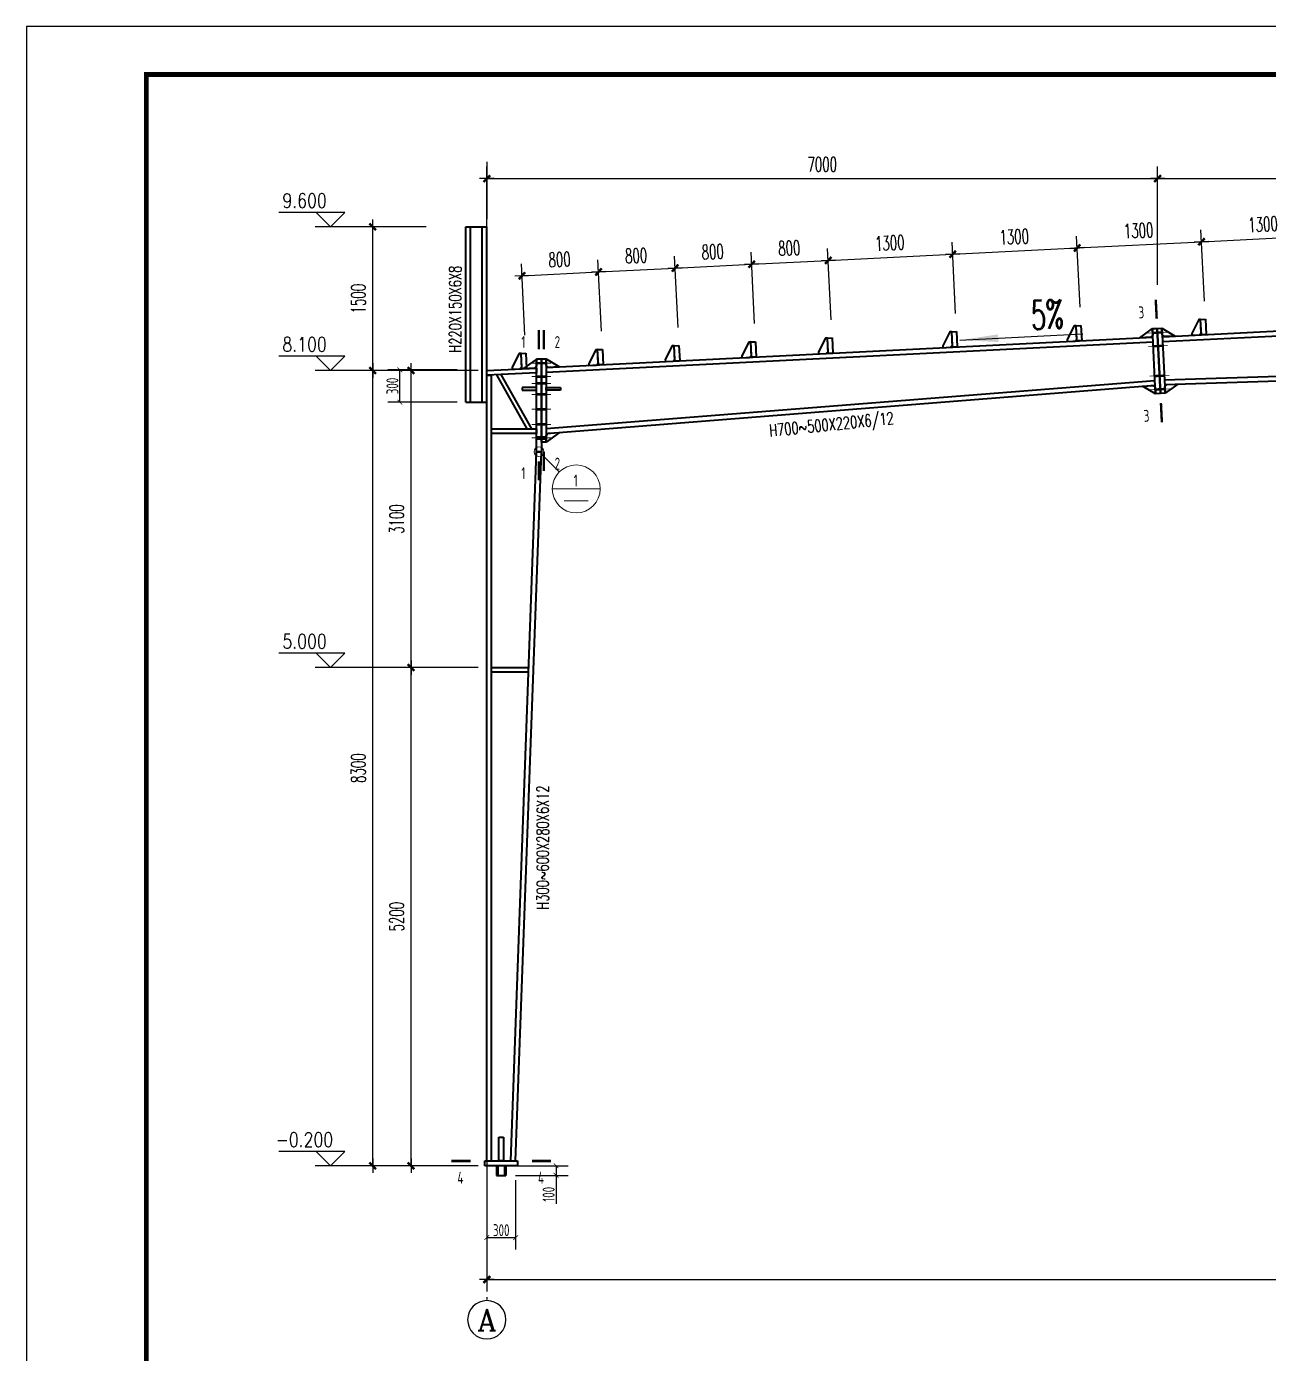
# Model space of a CAD drawing. Extents: x -307088 to 5640332, y -3541089 to -2181377.
# Drawn here: x 5479576 to 5505496, y -3157786 to -3130089 of the extents above; entities that cross this region are included whole.
import ezdxf
from ezdxf.enums import TextEntityAlignment as Align

# ---------------------------------------------------------------- set-up
doc = ezdxf.new("R2010")
doc.units = 0
doc.header["$LTSCALE"] = 100
doc.header["$MEASUREMENT"] = 0
doc.linetypes.add('2', pattern=[1850, 1200, -300, 50, -300])
doc.layers.get('0').update_dxf_attribs({"linetype": 'CONTINUOUS'})
doc.layers.get('DEFPOINTS').update_dxf_attribs({"linetype": 'CONTINUOUS'})
for name, color, linetype in [('10', 7, 'CONTINUOUS'), ('114', 2, 'CONTINUOUS'), ('116', 1, 'CONTINUOUS'), ('12', 2, 'CONTINUOUS'), ('14', 2, 'CONTINUOUS'), ('AXIS', 3, 'CONTINUOUS'), ('AXIS_TEXT', 7, 'CONTINUOUS'), ('PUB_DIM', 3, 'CONTINUOUS'), ('PUB_TITLE', 4, 'CONTINUOUS'), ('墙线__粗线', 7, 'CONTINUOUS'), ('尺寸标注', 253, 'CONTINUOUS'), ('索引符号标注', 253, 'CONTINUOUS'), ('轴线__点划线', 253, '2')]:
    doc.layers.add(name, color=color, linetype=linetype)
doc.styles.add('COMPLEX', font='COMPLEX')
doc.styles.add('DIM_FONT', font='SIMPLEX.shx', dxfattribs={"width": 0.6, "bigfont": 'hztxt.shx'})
doc.styles.add('FromPkpm', font='Pkpmeng', dxfattribs={"width": 0.7, "bigfont": 'hztxt'})
doc.dimstyles.new('DIMN', dxfattribs={"dimtxt": 300, "dimasz": 1, "dimexe": 250, "dimexo": 300, "dimgap": 150, "dimtad": 1, "dimdec": 0, "dimzin": 0, "dimdsep": 46, "dimtxsty": 'DIM_FONT', "dimblk": '_DIMX', "dimcen": 0, "dimdle": 100, "dimclrt": 7, "dimadec": 0, "dimazin": 0, "dimtfac": 1, "dimtdec": 0, "dimtix": 1, "dimtmove": 2, "dimatfit": 3, "dimldrblk": '_DIMX', "dimfxl": 1, "dimtolj": 1, "dimtzin": 0, "dimarcsym": 0})
doc.dimstyles.new('Pkpm_1.00', dxfattribs={"dimtxt": 250, "dimasz": 100, "dimexe": 250, "dimexo": 0.0625, "dimgap": 30, "dimtad": 1, "dimdec": 0, "dimrnd": 5, "dimzin": 0, "dimdsep": 46, "dimtxsty": 'FromPkpm', "dimblk1": 'ARCHTICK', "dimblk2": 'ARCHTICK', "dimsah": 1, "dimcen": 0.09, "dimadec": 0, "dimazin": 0, "dimtfac": 1, "dimtdec": 0, "dimtix": 1, "dimtmove": 2, "dimatfit": 1, "dimfxl": 1, "dimtolj": 1, "dimtzin": 0, "dimarcsym": 0})

# ---------------------------------------------------------------- blocks, each defined once
blk = doc.blocks.new('_ARCHTICK')
at = {"color": 0, "linetype": 'ByBlock', "const_width": 0.15}
blk.add_lwpolyline([(-0.5, -0.5), (0.5, 0.5)], dxfattribs=at)
blk = doc.blocks.new('*D39')
at = {"layer": 'DEFPOINTS', "color": 0, "linetype": 'Continuous', "transparency": 16777216}
for p in [(5489183, -3153868), (5489783, -3153868), (5489783, -3155368)]:
    blk.add_point(p, dxfattribs=at)
at = {"layer": '尺寸标注', "color": 0, "linetype": 'Continuous', "lineweight": -2, "transparency": 16777216}
for p, q in [((5489183, -3154168), (5489183, -3155618)), ((5489783, -3154168), (5489783, -3155618)), ((5489183, -3155368), (5489783, -3155368))]:
    blk.add_line(p, q, dxfattribs=at)
at = {"layer": '尺寸标注', "color": 0, "linetype": 'Continuous', "lineweight": -2, "transparency": 16777216, "xscale": 100, "yscale": 100, "zscale": 100, "rotation": 180}
blk.add_blockref('_ARCHTICK', (5489183, -3155368), dxfattribs=at)
at = {"layer": '尺寸标注', "color": 0, "linetype": 'Continuous', "lineweight": -2, "transparency": 16777216, "xscale": 100, "yscale": 100, "zscale": 100}
blk.add_blockref('_ARCHTICK', (5489783, -3155368), dxfattribs=at)
at = {"layer": '尺寸标注', "color": 0, "linetype": 'Continuous', "lineweight": 18, "transparency": 16777216, "insert": (5489483, -3155213), "char_height": 250, "attachment_point": 5, "style": 'FromPkpm'}
blk.add_mtext('\\A1;300', dxfattribs=at)
blk = doc.blocks.new('*D35')
at = {"layer": 'DEFPOINTS', "color": 0, "linetype": 'Continuous', "transparency": 16777216}
for p in [(5489583, -3153868), (5489583, -3154068), (5490628, -3153868)]:
    blk.add_point(p, dxfattribs=at)
at = {"layer": '尺寸标注', "color": 0, "linetype": 'Continuous', "lineweight": -2, "transparency": 16777216}
for p, q in [((5489783, -3153868), (5490878, -3153868)), ((5489783, -3154068), (5490878, -3154068)), ((5490628, -3153868), (5490628, -3154068)), ((5490628, -3154068), (5490628, -3154662))]:
    blk.add_line(p, q, dxfattribs=at)
at = {"layer": '尺寸标注', "color": 0, "linetype": 'Continuous', "lineweight": -2, "transparency": 16777216, "xscale": 100, "yscale": 100, "zscale": 100}
for p, rotation in [((5490628, -3153868), 90), ((5490628, -3154068), 270)]:
    blk.add_blockref('_ARCHTICK', p, dxfattribs=dict(at, rotation=rotation))
at = {"layer": '尺寸标注', "color": 0, "linetype": 'Continuous', "lineweight": 18, "transparency": 16777216, "insert": (5490473, -3154464), "char_height": 250, "attachment_point": 5, "rotation": 90, "style": 'FromPkpm'}
blk.add_mtext('\\A1;100', dxfattribs=at)
blk = doc.blocks.new('*D37')
at = {"layer": 'DEFPOINTS', "color": 0, "linetype": 'Continuous', "transparency": 16777216}
for p in [(5487367, -3137253), (5490167, -3137253), (5490167, -3137930)]:
    blk.add_point(p, dxfattribs=at)
at = {"layer": '尺寸标注', "color": 0, "linetype": 'Continuous', "lineweight": -2, "transparency": 16777216}
for p, q in [((5488567, -3137253), (5487117, -3137253)), ((5487367, -3137930), (5487367, -3137253)), ((5488567, -3137930), (5487117, -3137930))]:
    blk.add_line(p, q, dxfattribs=at)
at = {"layer": '尺寸标注', "color": 0, "linetype": 'Continuous', "lineweight": -2, "transparency": 16777216, "xscale": 100, "yscale": 100, "zscale": 100}
for p, rotation in [((5487367, -3137253), 90), ((5487367, -3137930), 270)]:
    blk.add_blockref('_ARCHTICK', p, dxfattribs=dict(at, rotation=rotation))
at = {"layer": '尺寸标注', "color": 0, "linetype": 'Continuous', "lineweight": 18, "transparency": 16777216, "insert": (5487212, -3137592), "char_height": 250, "attachment_point": 5, "rotation": 90, "style": 'FromPkpm'}
blk.add_mtext('\\A1;300', dxfattribs=at)
blk = doc.blocks.new('_DIMX')
blk.add_line((-150, 0), (150, 0))
at = {"const_width": 50}
blk.add_lwpolyline([(-70, -70), (70, 70)], dxfattribs=at)
blk = doc.blocks.new('_AXISO')
blk.add_circle((0, 0), 0.5)
at = {"layer": 'AXIS_TEXT', "style": 'COMPLEX', "width": 1.041667}
blk.add_attdef('A', text='', height=0.56, dxfattribs=at).set_placement((-0.25, -0.28), (0.25, -0.28), align=Align.FIT)
blk = doc.blocks.new('_ARROW')
blk.add_solid([(0, 0), (-1, 0.1), (-1, -0.1)])

msp = doc.modelspace()

# ---------------------------------------------------------------- linework, layer by layer
at = {"color": 3, "lineweight": 35, "ltscale": 100}
for p, q in [((5488742.9, -3137929.6), (5488742.9, -3134268.5)), ((5488742.9, -3134268.5), (5488842.9, -3134268.5)), ((5488742.9, -3134268.5), (5489182.9, -3134268.5)), ((5488842.9, -3137929.6), (5488842.9, -3134268.5)), ((5489082.9, -3137929.6), (5489082.9, -3134268.5)), ((5489082.9, -3134268.5), (5489182.9, -3134268.5)), ((5489182.9, -3137929.6), (5489182.9, -3134268.5)), ((5503282.8, -3136563.5), (5514582.9, -3135998.5)), ((5503287.8, -3136663.4), (5514582.9, -3136098.6)), ((5490421.1, -3137206.6), (5503083, -3136573.5)), ((5490421.1, -3137306.7), (5503088, -3136673.4)), ((5503327.8, -3137464.1), (5514582.9, -3137098.9)), ((5503332.8, -3137564), (5514582.9, -3137198.9)), ((5489182.9, -3137368.6), (5489282.9, -3137363.6)), ((5489182.9, -3153768.5), (5489182.9, -3137368.6)), ((5489282.9, -3153768.5), (5489282.9, -3137363.6)), ((5490421.1, -3138482.6), (5503128.1, -3137475.2)), ((5490421.1, -3138582.9), (5503133.1, -3137575.2)), ((5488742.9, -3137929.6), (5489182.9, -3137929.6)), ((5489682.8, -3153768.5), (5490221.1, -3138962.9)), ((5489782.9, -3153768.5), (5490321.2, -3138962.9)), ((5490221.1, -3138962.9), (5490321.2, -3138962.9))]:
    msp.add_line(p, q, dxfattribs=at)
at = {"layer": '10', "lineweight": 35, "ltscale": 100, "const_width": 50}
for points in [[(5503144, -3135789.5), (5503163.9, -3136189)], [(5490271.1, -3136424.7), (5490271.1, -3136824.7)], [(5490371.1, -3136424.7), (5490371.1, -3136824.7)], [(5503271.9, -3138349.2), (5503252, -3137949.7)], [(5490271.1, -3139562.9), (5490271.1, -3139162.9)], [(5490371.1, -3139362.9), (5490371.1, -3138962.9)], [(5488442.9, -3153768.5), (5488842.9, -3153768.5)], [(5490522.9, -3153768.5), (5490122.9, -3153768.5)]]:
    msp.add_lwpolyline(points, dxfattribs=at)
at = {"layer": '114', "lineweight": 18, "ltscale": 100}
for p, q in [((5502978.7, -3136488.6), (5503378.2, -3136468.6)), ((5502992.7, -3136768.2), (5503392.2, -3136748.3)), ((5490121.1, -3137116.6), (5490521.1, -3137116.6)), ((5490121.1, -3137396.7), (5490521.1, -3137396.7)), ((5503023.8, -3137390.3), (5503423.3, -3137370.4)), ((5490121.1, -3137536.7), (5490521.1, -3137536.7)), ((5490121.1, -3137766.7), (5490521.1, -3137766.7)), ((5503037.7, -3137670), (5503437.2, -3137650.1)), ((5490121.1, -3138078.7), (5490521.1, -3138078.7)), ((5490121.1, -3138392.6), (5490521.1, -3138392.6)), ((5490121.1, -3138672.9), (5490521.1, -3138672.9))]:
    msp.add_line(p, q, dxfattribs=at)
at = {"layer": '114', "color": 1, "lineweight": 70, "ltscale": 100}
msp.add_line((5490221.1, -3138672.9), (5490421.1, -3138672.9), dxfattribs=at)
at = {"layer": '114', "color": 1, "lineweight": 70, "ltscale": 100, "const_width": 50}
for points in [[(5503078.5, -3136483.6), (5503278.3, -3136473.6)], [(5503092.5, -3136763.3), (5503292.3, -3136753.3)], [(5490221.1, -3137116.6), (5490421.1, -3137116.6)], [(5490221.1, -3137396.7), (5490421.1, -3137396.7)], [(5503123.6, -3137385.3), (5503323.4, -3137375.4)], [(5490221.1, -3137536.7), (5490421.1, -3137536.7)], [(5490221.1, -3137766.7), (5490421.1, -3137766.7)], [(5503137.6, -3137665), (5503337.4, -3137655.1)], [(5490221.1, -3138078.7), (5490421.1, -3138078.7)], [(5490221.1, -3138392.6), (5490421.1, -3138392.6)]]:
    msp.add_lwpolyline(points, dxfattribs=at)
at = {"layer": '116', "lineweight": 35, "ltscale": 100}
for p, q in [((5489382.9, -3153868.5), (5489382.9, -3154068.5)), ((5489382.9, -3154068.5), (5489582.9, -3154068.5)), ((5489412.9, -3153868.5), (5489412.9, -3154068.5)), ((5489552.9, -3153868.5), (5489552.9, -3154068.5)), ((5489582.9, -3153868.5), (5489582.9, -3154068.5))]:
    msp.add_line(p, q, dxfattribs=at)
at = {"layer": '12', "lineweight": 35, "ltscale": 100}
for p, q in [((5501483.3, -3136333.1), (5501583.1, -3136328.1)), ((5501499.3, -3136652.7), (5501483.3, -3136333.1)), ((5501583.1, -3136328.1), (5501599.1, -3136647.7)), ((5504080, -3136203.2), (5504179.9, -3136198.2)), ((5504096, -3136522.8), (5504080, -3136203.2)), ((5504179.9, -3136198.2), (5504195.9, -3136517.8)), ((5494691.8, -3136672.6), (5494791.6, -3136667.7)), ((5494707.7, -3136992.2), (5494691.8, -3136672.6)), ((5494791.6, -3136667.7), (5494807.6, -3136987.3)), ((5496289.8, -3136592.7), (5496389.6, -3136587.8)), ((5496305.7, -3136912.3), (5496289.8, -3136592.7)), ((5496389.6, -3136587.8), (5496405.6, -3136907.4)), ((5498886.5, -3136462.9), (5498986.4, -3136457.9)), ((5498902.5, -3136782.5), (5498886.5, -3136462.9)), ((5498986.4, -3136457.9), (5499002.4, -3136777.5)), ((5501599.1, -3136647.7), (5501499.3, -3136652.7)), ((5504195.9, -3136517.8), (5504096, -3136522.8)), ((5489897.7, -3136912.4), (5489997.6, -3136907.4)), ((5489913.7, -3137232), (5489897.7, -3136912.4)), ((5489997.6, -3136907.4), (5490013.6, -3137227)), ((5491495.7, -3136832.4), (5491595.6, -3136827.5)), ((5491511.7, -3137152), (5491495.7, -3136832.4)), ((5491595.6, -3136827.5), (5491611.6, -3137147.1)), ((5493093.8, -3136752.5), (5493193.6, -3136747.6)), ((5493109.7, -3137072.1), (5493093.8, -3136752.5)), ((5493193.6, -3136747.6), (5493209.6, -3137067.2)), ((5496405.6, -3136907.4), (5496305.7, -3136912.3)), ((5499002.4, -3136777.5), (5498902.5, -3136782.5)), ((5490013.6, -3137227), (5489913.7, -3137232)), ((5491611.6, -3137147.1), (5491511.7, -3137152)), ((5493209.6, -3137067.2), (5493109.7, -3137072.1)), ((5494807.6, -3136987.3), (5494707.7, -3136992.2))]:
    msp.add_line(p, q, dxfattribs=at)
for points in [[(5501297.5, -3136622.7), (5501299.5, -3136662.7), (5501459.3, -3136654.7), (5501497.3, -3136612.7), (5501483.3, -3136333.1), (5501443.3, -3136335.1)], [(5503894.3, -3136492.9), (5503896.3, -3136532.8), (5504056.1, -3136524.8), (5504094, -3136482.9), (5504080, -3136203.2), (5504040.1, -3136205.2)], [(5494506, -3136962.3), (5494508, -3137002.2), (5494667.8, -3136994.2), (5494705.7, -3136952.3), (5494691.8, -3136672.6), (5494651.8, -3136674.6)], [(5496104, -3136882.4), (5496106, -3136922.3), (5496265.8, -3136914.3), (5496303.7, -3136872.4), (5496289.8, -3136592.7), (5496249.8, -3136594.7)], [(5498700.7, -3136752.6), (5498702.7, -3136792.5), (5498862.5, -3136784.5), (5498900.5, -3136742.6), (5498886.5, -3136462.9), (5498846.6, -3136464.9)], [(5489712, -3137202), (5489714, -3137241.9), (5489873.8, -3137234), (5489911.7, -3137192), (5489897.7, -3136912.4), (5489857.8, -3136914.4)], [(5491310, -3137122.1), (5491312, -3137162), (5491471.8, -3137154), (5491509.7, -3137112.1), (5491495.7, -3136832.4), (5491455.8, -3136834.4)], [(5492908, -3137042.2), (5492910, -3137082.1), (5493069.8, -3137074.1), (5493107.7, -3137032.2), (5493093.8, -3136752.5), (5493053.8, -3136754.5)]]:
    msp.add_lwpolyline(points, close=True, dxfattribs=at)
at = {"layer": '14', "lineweight": 35, "ltscale": 100}
for p, q in [((5502813.4, -3136587), (5503074.1, -3136393.7)), ((5503074.1, -3136393.7), (5503173.9, -3136388.7)), ((5503142.1, -3137754.9), (5503074.1, -3136393.7)), ((5503074.1, -3136393.7), (5503081, -3136533.5)), ((5503173.9, -3136388.7), (5503273.8, -3136383.7)), ((5503173.9, -3136388.7), (5503242, -3137749.9)), ((5503242, -3137749.9), (5503173.9, -3136388.7)), ((5503273.8, -3136383.7), (5503341.9, -3137744.9)), ((5503280.8, -3136523.6), (5503273.8, -3136383.7)), ((5503273.8, -3136383.7), (5503552.4, -3136550)), ((5503043.1, -3136575.5), (5502813.4, -3136587)), ((5503081, -3136533.5), (5503043.1, -3136575.5)), ((5503322.7, -3136561.5), (5503280.8, -3136523.6)), ((5503552.4, -3136550), (5503322.7, -3136561.5)), ((5489182.9, -3137268.5), (5490221.1, -3137216.6)), ((5489941.5, -3137230.6), (5490221.1, -3137036.6)), ((5490181.2, -3137218.6), (5489941.5, -3137230.6)), ((5490221.1, -3137176.6), (5490181.2, -3137218.6)), ((5490221.1, -3138962.9), (5490221.1, -3137024.7)), ((5490221.1, -3137024.7), (5490321.1, -3137024.7)), ((5490221.1, -3137036.6), (5490221.1, -3137176.6)), ((5490221.1, -3137216.6), (5490221.1, -3137316.7)), ((5490321.1, -3137024.7), (5490321.1, -3138962.9)), ((5490321.1, -3138762.9), (5490321.1, -3137024.7)), ((5490321.1, -3137024.7), (5490421.1, -3137024.7)), ((5490421.1, -3137024.7), (5490421.1, -3138762.9)), ((5490421.1, -3137166.6), (5490421.1, -3137026.6)), ((5490421.1, -3137026.6), (5490700.8, -3137192.6)), ((5490461.1, -3137204.6), (5490421.1, -3137166.6)), ((5490700.8, -3137192.6), (5490461.1, -3137204.6)), ((5489182.9, -3137368.6), (5489182.9, -3137268.5)), ((5490221.1, -3137316.7), (5489182.9, -3137368.6)), ((5489482.7, -3137353.6), (5489382.8, -3137358.6)), ((5489382.8, -3137358.6), (5490021.1, -3138482.8)), ((5490121.1, -3138482.8), (5489482.7, -3137353.6)), ((5490221.1, -3137626.7), (5489921.1, -3137626.7)), ((5489921.1, -3137626.7), (5489921.1, -3137676.7)), ((5489921.1, -3137676.7), (5490221.1, -3137676.7)), ((5490221.1, -3137676.7), (5490221.1, -3137626.7)), ((5490421.1, -3137626.7), (5490721.1, -3137626.7)), ((5490421.1, -3137676.7), (5490421.1, -3137626.7)), ((5490721.1, -3137676.7), (5490421.1, -3137676.7)), ((5490721.1, -3137626.7), (5490721.1, -3137676.7)), ((5502864, -3137596.5), (5503093.2, -3137578.3)), ((5503142.1, -3137754.9), (5502864, -3137596.5)), ((5503093.2, -3137578.3), (5503135.1, -3137615.1)), ((5503135.1, -3137615.1), (5503142.1, -3137754.9)), ((5503242, -3137749.9), (5503142.1, -3137754.9)), ((5503341.9, -3137744.9), (5503242, -3137749.9)), ((5503334.8, -3137604), (5503372.8, -3137562.7)), ((5503341.8, -3137743.8), (5503334.8, -3137604)), ((5503602.7, -3137555.2), (5503341.8, -3137743.8)), ((5503372.8, -3137562.7), (5503602.7, -3137555.2)), ((5489282.9, -3138482.8), (5490221.1, -3138482.8)), ((5489282.9, -3138582.8), (5489282.9, -3138482.8)), ((5490221.1, -3138582.8), (5489282.9, -3138582.8)), ((5490021.1, -3138482.8), (5490121.1, -3138482.8)), ((5490221.1, -3138482.8), (5490221.1, -3138582.8)), ((5490700.2, -3138560.8), (5490421.1, -3138762.9)), ((5490421.1, -3138622.9), (5490461, -3138579.8)), ((5490461, -3138579.8), (5490700.2, -3138560.8)), ((5490421.1, -3138762.9), (5490321.1, -3138762.9)), ((5490421.1, -3138762.9), (5490421.1, -3138622.9)), ((5490321.1, -3138962.9), (5490221.1, -3138962.9)), ((5489282.9, -3143468.5), (5490042.8, -3143468.5)), ((5490039.1, -3143568.5), (5489282.9, -3143568.5)), ((5489432.9, -3153768.5), (5489432.9, -3153268.5)), ((5489432.9, -3153268.5), (5489532.9, -3153268.5)), ((5489532.9, -3153268.5), (5489532.9, -3153768.5)), ((5489142.9, -3153868.5), (5489142.9, -3153768.5)), ((5489142.9, -3153768.5), (5489822.9, -3153768.5)), ((5489532.9, -3153768.5), (5489432.9, -3153768.5)), ((5489822.9, -3153768.5), (5489822.9, -3153868.5)), ((5489822.9, -3153868.5), (5489142.9, -3153868.5))]:
    msp.add_line(p, q, dxfattribs=at)
at = {"layer": 'PUB_DIM'}
for p, q in [((5485919.2, -3133968.5, 200), (5484839.2, -3133968.5, 200)), ((5485619.2, -3133968.5, 200), (5485919.2, -3134268.5, 200)), ((5486219.2, -3133968.5, 200), (5485619.2, -3133968.5, 200)), ((5485919.2, -3134268.5, 200), (5486219.2, -3133968.5, 200)), ((5486550.4, -3134268.5), (5485602.2, -3134268.5)), ((5485919.2, -3136968.5, 200), (5484839.2, -3136968.5, 200)), ((5485619.2, -3136968.5, 200), (5485919.2, -3137268.5, 200)), ((5486219.2, -3136968.5, 200), (5485619.2, -3136968.5, 200)), ((5485919.2, -3137268.5, 200), (5486219.2, -3136968.5, 200)), ((5486550.4, -3137268.5), (5485602.2, -3137268.5)), ((5485919.2, -3143168.5, 200), (5484839.2, -3143168.5, 200)), ((5485619.2, -3143168.5, 200), (5485919.2, -3143468.5, 200)), ((5486219.2, -3143168.5, 200), (5485619.2, -3143168.5, 200)), ((5485919.2, -3143468.5, 200), (5486219.2, -3143168.5, 200)), ((5487350.4, -3143468.5), (5485602.2, -3143468.5)), ((5485919.2, -3153568.5, 200), (5484839.2, -3153568.5, 200)), ((5485619.2, -3153568.5, 200), (5485919.2, -3153868.5, 200)), ((5486219.2, -3153568.5, 200), (5485619.2, -3153568.5, 200)), ((5485919.2, -3153868.5, 200), (5486219.2, -3153568.5, 200)), ((5486550.4, -3153868.5), (5485602.2, -3153868.5))]:
    msp.add_line(p, q, dxfattribs=at)
at = {"layer": 'PUB_DIM', "elevation": 4845}
msp.add_lwpolyline([(5499057.4, -3136634.1), (5501624.4, -3136506.6)], dxfattribs=at)
at = {"layer": 'PUB_TITLE'}
msp.add_lwpolyline([(5479576.3, -3172089.1), (5553876.3, -3172089.1), (5553876.3, -3130089.1), (5479576.3, -3130089.1)], close=True, dxfattribs=at)
at = {"layer": 'PUB_TITLE', "const_width": 100}
msp.add_lwpolyline([(5482076.3, -3171089.1), (5552876.3, -3171089.1), (5552876.3, -3131089.1), (5482076.3, -3131089.1)], close=True, dxfattribs=at)
at = {"layer": '墙线__粗线', "lineweight": 18, "ltscale": 100}
msp.add_circle((5490271.1, -3138962.9), 100, dxfattribs=at)
at = {"layer": '索引符号标注', "lineweight": 18, "ltscale": 100}
for p, q in [((5490341.8, -3139033.6), (5490695.4, -3139387.2)), ((5490548.9, -3139740.7), (5491548.9, -3139740.7)), ((5490798.9, -3139990.7), (5491298.9, -3139990.7))]:
    msp.add_line(p, q, dxfattribs=at)
msp.add_circle((5491048.9, -3139740.7), 500, dxfattribs=at)
at = {"layer": '轴线__点划线', "color": 1, "ltscale": 0.01}
msp.add_line((5489182.9, -3132910.2), (5489182.9, -3156682.9), dxfattribs=at)

# ---------------------------------------------------------------- block references
at = {"layer": 'AXIS', "ltscale": 50}
ref = msp.add_blockref('_AXISO', (5489182.9, -3157082.9), dxfattribs=dict(at, xscale=-800, yscale=800, zscale=800))
ref.add_attrib('A', 'A', dxfattribs={"layer": 'AXIS_TEXT', "height": 448, "style": 'COMPLEX', "width": 1.041667}).set_placement((5488982.9, -3157306.9), (5489382.9, -3157306.9), align=Align.FIT)
at = {"layer": 'PUB_DIM', "xscale": -799.9999999997858, "yscale": 800, "zscale": 800, "rotation": 2.844101011714839}
msp.add_blockref('_ARROW', (5499057.4, -3136634.1, 4845), dxfattribs=at)

# ---------------------------------------------------------------- texts
at = {"layer": '10', "style": 'DIM_FONT', "width": 0.7}
for s, rotation, p in [('H220X150X6X8', 90, (5488649.3, -3136895.9)), ('H700~500X220X6/12', 5.86012, (5495090.4, -3138649.3, -2075.5)), ('H300~600X280X6X12', 90, (5490474, -3148522.3, -1873.5))]:
    msp.add_text(s, height=250, rotation=rotation, dxfattribs=at).set_placement(p)
at = {"layer": '10', "lineweight": 25, "style": 'FromPkpm', "width": 0.7}
for p in [(5502790.6, -3136182.6), (5502898.6, -3138342.8)]:
    msp.add_text('3', height=250, rotation=2.8623, dxfattribs=at).set_placement(p)
for s, p in [('1', (5489903.7, -3136799.7)), ('2', (5490598.6, -3136799.7)), ('2', (5490598.6, -3139337.9)), ('1', (5489903.7, -3139537.9)), ('4', (5488570.4, -3154243.5)), ('4', (5490250.4, -3154243.5))]:
    msp.add_text(s, height=250, dxfattribs=at).set_placement(p)
at = {"layer": 'PUB_DIM', "style": 'DIM_FONT', "width": 0.8}
for s, p in [('9.600', (5485379.2, -3133721.1, 200)), ('8.100', (5485379.2, -3136721.1, 200)), ('5.000', (5485379.2, -3142921.1, 200)), ('-0.200', (5485379.2, -3153321.1, 200))]:
    msp.add_text(s, height=300, dxfattribs=at).set_placement(p, align=Align.MIDDLE)
at = {"layer": 'PUB_DIM', "style": 'DIM_FONT', "width": 0.6}
msp.add_text('5%%%', height=600, rotation=2.8441, dxfattribs=at).set_placement((5500557.3, -3136415.6, 4845))
at = {"layer": '索引符号标注', "lineweight": 25, "style": 'FromPkpm', "width": 0.7}
msp.add_text('1', height=250, dxfattribs=at).set_placement((5490996.4, -3139690.7))

# ---------------------------------------------------------------- dimensions: what is measured, and where the dimension line sits
at = {"layer": 'PUB_DIM'}
for p1, p2, distance in [((5489182.9, -3135781.3), (5503182.9, -3135781.3), 2518.4), ((5503182.9, -3135781.3), (5514582.9, -3135781.3), 2518.4), ((5488214.7, -3137268.5), (5488214.7, -3134268.5), 1414.4), ((5501579.2, -3136248.2), (5504175.9, -3136118.4), 1538.7), ((5504175.9, -3136118.4), (5506772.7, -3135988.5), 1538.7), ((5496385.6, -3136507.9), (5498982.4, -3136378.1), 1538.7), ((5498982.4, -3136378.1), (5501579.2, -3136248.2), 1538.7), ((5491591.6, -3136747.6), (5493189.6, -3136667.7), 1538.7), ((5493189.6, -3136667.7), (5494787.6, -3136587.8), 1538.7), ((5494787.6, -3136587.8), (5496385.6, -3136507.9), 1538.7), ((5489993.6, -3136827.6), (5491591.6, -3136747.6), 1538.7), ((5488214.7, -3153868.5), (5488214.7, -3137268.5), 1414.4), ((5489300.1, -3143468.5), (5489300.1, -3137268.5), 1699.7), ((5489300.1, -3153868.5), (5489300.1, -3143468.5), 1699.7), ((5489182.9, -3154655), (5539982.9, -3154655), -1587.4)]:
    msp.add_aligned_dim(p1=p1, p2=p2, distance=distance, dimstyle='DIMN', override={"dimlfac": 0.5}, dxfattribs=at).render()
at = {"layer": '尺寸标注', "linetype": 'Continuous', "lineweight": 18}
dim = msp.add_linear_dim(base=(5487366.8, -3137253.5), p1=(5490166.8, -3137929.6), p2=(5490166.8, -3137253.5), angle=90, text='300', dimstyle='Pkpm_1.00', override={"dimexo": 1600, "dimtad": 1, "dimjust": 0, "dimtih": 0, "dimtoh": 0, "dimtmove": 0, "dimatfit": 3}, dxfattribs=at)
dim.commit()
dim.dimension.update_dxf_attribs({"geometry": '*D37', "text_midpoint": (5487211.8, -3137591.5)})
dim = msp.add_linear_dim(base=(5490627.9, -3153868.5), p1=(5489582.9, -3154068.5), p2=(5489582.9, -3153868.5), angle=90, text='100', dimstyle='Pkpm_1.00', override={"dimexo": 200, "dimjust": 2, "dimtix": 0, "dimtmove": 0, "dimatfit": 3}, dxfattribs=at)
dim.commit()
dim.dimension.update_dxf_attribs({"geometry": '*D35', "text_midpoint": (5490627.9, -3154463.9), "dimtype": 128})
dim = msp.add_linear_dim(base=(5489782.9, -3155368.5), p1=(5489182.9, -3153868.5), p2=(5489782.9, -3153868.5), text='300', dimstyle='Pkpm_1.00', override={"dimexo": 300, "dimtad": 1, "dimjust": 0, "dimtih": 0, "dimtoh": 0, "dimtmove": 0, "dimatfit": 3}, dxfattribs=at)
dim.commit()
dim.dimension.update_dxf_attribs({"geometry": '*D39', "text_midpoint": (5489482.9, -3155213.5)})

doc.saveas('drawing.dxf')
